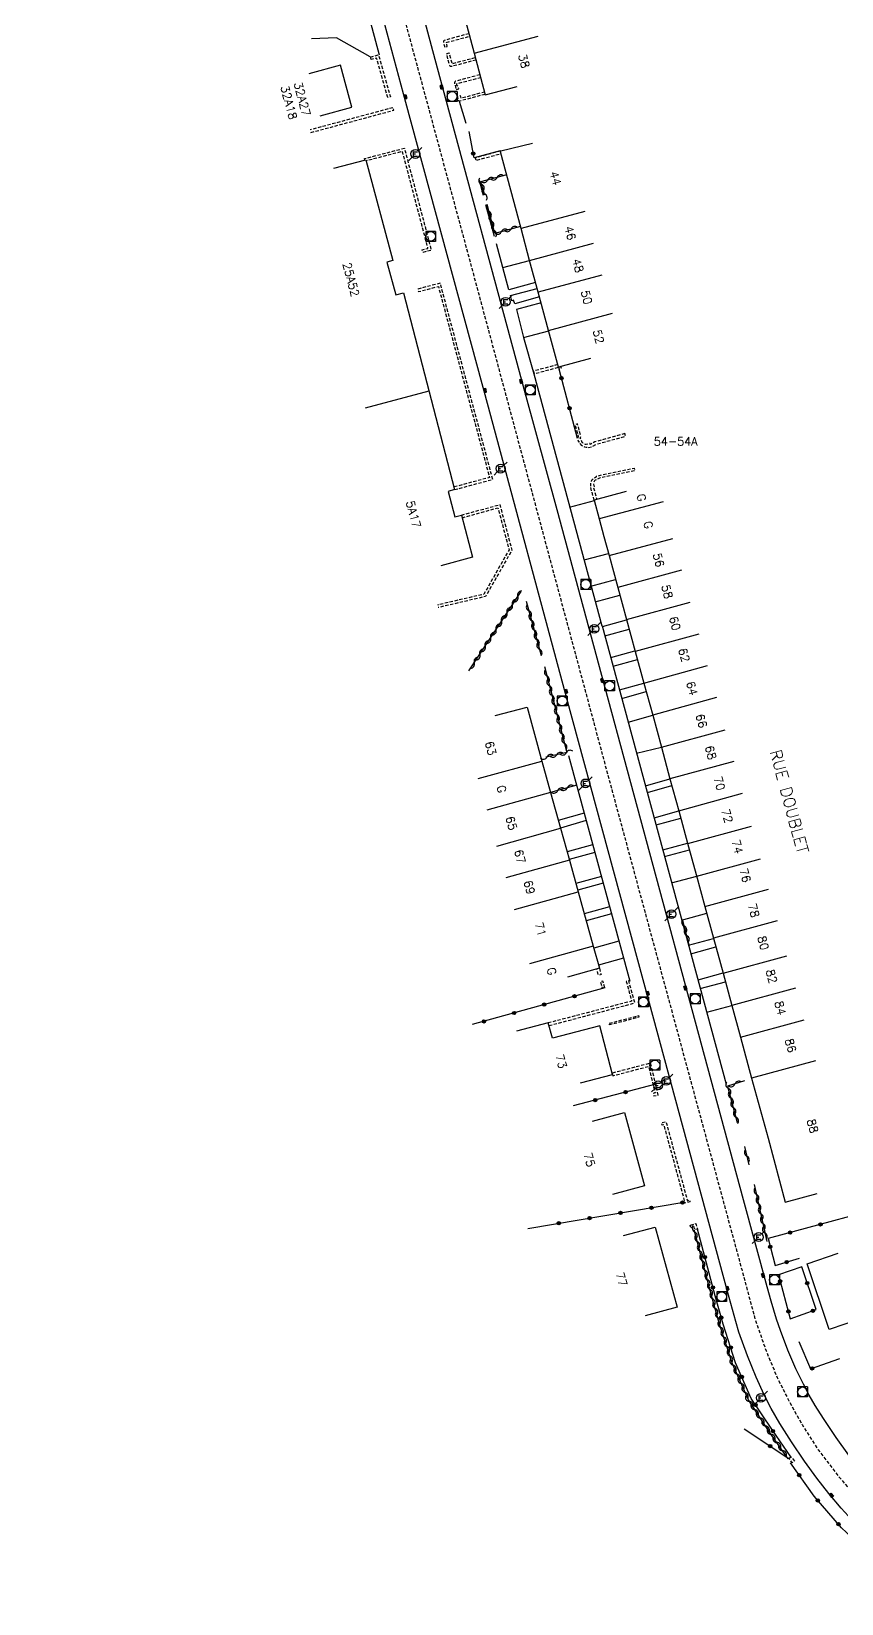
# Model space of a CAD drawing. Header units: millimetres. Extents: x 80000 to 81001, y 143000 to 144000.
# Drawn here: x 80025.2 to 80147.8, y 143037.5 to 143275.5 of the extents above; entities that cross this region are included whole.
import ezdxf
from ezdxf.enums import TextEntityAlignment as Align

# ---------------------------------------------------------------- set-up
doc = ezdxf.new("R2010")
doc.units = ezdxf.units.MM
doc.linetypes.add('DASHED', pattern=[0.75, 0.5, -0.25])
doc.layers.get('0').update_dxf_attribs({"linetype": 'CONTINUOUS'})
for name, color, linetype in [('W0001', 6, 'DASHED'), ('W0008', 7, 'CONTINUOUS'), ('W0100', 7, 'CONTINUOUS'), ('W0112', 1, 'DASHED'), ('W0310', 3, 'CONTINUOUS'), ('W0322', 7, 'CONTINUOUS'), ('W0400', 7, 'CONTINUOUS'), ('W0420', 7, 'CONTINUOUS'), ('W0471', 7, 'CONTINUOUS'), ('W0989', 7, 'CONTINUOUS'), ('W0991', 7, 'CONTINUOUS'), ('W1102', 7, 'CONTINUOUS')]:
    doc.layers.add(name, color=color, linetype=linetype)
doc.styles.get("Standard").update_dxf_attribs({"font": 'romans.shx', "width": 0.85})

# ---------------------------------------------------------------- blocks, each defined once
blk = doc.blocks.new('t322o')
at = {"color": 0, "linetype": 'Continuous'}
for radius in [0.25, 0.15]:
    blk.add_circle((0, 0), radius, dxfattribs=at)
blk = doc.blocks.new('t310o')
at = {"color": 0, "linetype": 'Continuous'}
for centre, start, end in [((-0.5, 0.38), 216.8699, 323.1304), ((0.5, -0.37), 36.8699, 143.1303)]:
    blk.add_arc(centre, 0.625, start, end, dxfattribs=at)
blk = doc.blocks.new('T420')
for p, q in [((0.75, 0.75), (-0.75, 0.75)), ((-0.75, 0.75), (-0.75, -0.75)), ((0.75, 0.75), (0.75, -0.75)), ((0.75, -0.75), (-0.75, -0.75))]:
    blk.add_line(p, q)
blk.add_ellipse((0, 0), major_axis=(-0.53, 0.53), ratio=1, start_param=3.926991, end_param=10.210176)
blk = doc.blocks.new('T400')
for p, q in [((-0.15, 0.3), (0.15, 0.3)), ((-0.15, -0.25), (-0.15, 0.3)), ((-0.15, 0.15), (0.15, 0.15)), ((-0.15, 0), (0.15, 0)), ((0.15, 0.3), (0.15, -0.25)), ((-0.15, -0.15), (0.15, -0.15)), ((-0.15, -0.25), (-0.15, -0.3)), ((-0.15, -0.3), (0.15, -0.3)), ((0.15, -0.3), (0.15, -0.25))]:
    blk.add_line(p, q)
blk = doc.blocks.new('T471')
for p, q in [((-0.333334, 0.333334), (-0.333334, -0.333334)), ((-0.333334, 0.333334), (0.333334, 0.333334)), ((-0.333334, 0), (0, 0)), ((0.500001, 0.500001), (1.000002, 1.000002)), ((-0.500001, -0.500001), (-1.000002, -1.000002)), ((-0.333334, -0.333334), (0.333334, -0.333334))]:
    blk.add_line(p, q)
blk.add_ellipse((0, 0), major_axis=(0.471405, 0.471405), ratio=1, start_param=5.4977871438, end_param=11.780972451)

msp = doc.modelspace()

# ---------------------------------------------------------------- linework, layer by layer
at = {"layer": 'W0001', "flags": 128}
msp.add_lwpolyline([(80025.18, 143369.02), (80051.21, 143345.12), (80056.43, 143339.82), (80060.53, 143335.3), (80063.54, 143330.71), (80066.28, 143325.85), (80069, 143321.08), (80071.68, 143313.87), (80074, 143305.02), (80081.28, 143278.79), (80091.1, 143242.47), (80112.63, 143162.28), (80132.72, 143088.1), (80134.76, 143080.51), (80136.41, 143075.78), (80138.1, 143071.72), (80139.87, 143068.18), (80141.86, 143064.61), (80144.31, 143060.78), (80147.81, 143056.25), (80151.65, 143051.82), (80154.96, 143048.73), (80154.96, 143048.73), (80158.84, 143045.82), (80164.87, 143041.39)], dxfattribs=at)
at = {"layer": 'W0008', "flags": 128}
for points in [[(80148.93, 143059.98), (80147, 143062.66), (80145.08, 143065.52), (80143.83, 143067.51), (80142.93, 143069.08), (80142.06, 143070.71), (80140.92, 143073.05), (80139.72, 143075.86), (80138.57, 143078.84), (80138, 143080.55), (80137.19, 143083.29), (80136.58, 143085.44), (80133, 143098.61), (80124.74, 143129.27), (80111.52, 143178.04), (80104.78, 143203.08), (80099.95, 143220.82), (80086.67, 143269.99), (80079.52, 143296.5)], [(80074.68, 143283.69), (80077.83, 143272.01)], [(80163.09, 143038.99), (80156.57, 143043.72), (80150.53, 143049.05), (80150.02, 143049.55), (80147.8, 143051.93), (80145.91, 143054.16), (80144.09, 143056.49), (80142.23, 143059.07), (80140.26, 143061.99), (80138.51, 143064.78), (80137.19, 143067.06), (80136.12, 143069.09), (80134.89, 143071.77), (80133.59, 143075.01), (80132.31, 143078.6), (80131.81, 143080.2), (80131.05, 143082.93), (80130.56, 143084.75), (80118.75, 143128.43), (80106.26, 143174.54), (80094.37, 143218.64), (80081.88, 143264.79), (80077.25, 143281.89)], [(80076.48, 143271.66), (80071.37, 143274.58), (80067.6, 143274.41)], [(80093.62, 143250.67), (80093.01, 143252.95)], [(80095.28, 143244.49), (80093.99, 143249.26)], [(80101.51, 143237.5), (80097.47, 143236.43), (80096.54, 143239.78), (80095.59, 143243.35)], [(80096.54, 143239.78), (80100.61, 143240.87)], [(80102.09, 143235.33), (80098.36, 143234.31), (80098.18, 143234.85), (80097.9, 143234.76), (80097.72, 143235.53), (80101.75, 143236.6)], [(80102.34, 143234.44), (80098.64, 143233.43), (80099.7, 143229.17), (80101.26, 143223.67), (80111.52, 143185.53), (80111.6, 143185.55), (80130.36, 143116.16)], [(80099.7, 143229.17), (80103.51, 143230.19)], [(80106.67, 143203.51), (80110.41, 143204.51)], [(80108.85, 143195.53), (80112.55, 143196.51)], [(80109.9, 143191.56), (80113.61, 143192.56)], [(80110.54, 143189.18), (80114.25, 143190.2)], [(80111.62, 143185.45), (80115.29, 143186.46)], [(80112, 143184.04), (80115.67, 143185.02)], [(80112.9, 143180.72), (80116.55, 143181.74)], [(80113.27, 143179.42), (80116.92, 143180.44)], [(80114.22, 143175.85), (80117.9, 143176.88)], [(80114.57, 143174.55), (80118.27, 143175.57)], [(80115.55, 143170.93), (80119.25, 143172.02)], [(80106.5, 143165.9), (80115.77, 143131.76)], [(80116.81, 143166.25), (80120.58, 143167.18)], [(80118.16, 143161.29), (80121.86, 143162.37)], [(80118.45, 143160.31), (80122.15, 143161.35)], [(80108.87, 143157.16), (80104.94, 143156.07)], [(80119.45, 143156.49), (80123.21, 143157.55)], [(80119.75, 143155.39), (80123.52, 143156.4)], [(80109.18, 143156.04), (80105.27, 143154.89)], [(80110.14, 143152.4), (80106.28, 143151.31)], [(80120.78, 143151.6), (80124.53, 143152.61)], [(80121.04, 143150.62), (80124.8, 143151.63)], [(80110.48, 143151.21), (80106.61, 143150.14)], [(80111.47, 143147.6), (80107.61, 143146.53)], [(80122.11, 143146.61), (80125.91, 143147.63)], [(80111.75, 143146.58), (80107.89, 143145.51)], [(80112.72, 143143), (80108.88, 143141.94)], [(80123.6, 143140.98), (80127.42, 143142.02)], [(80113.01, 143141.94), (80109.17, 143140.88)], [(80114.13, 143137.82), (80110.31, 143136.75)], [(80124.68, 143137.17), (80128.46, 143138.2)], [(80114.8, 143135.22), (80111.03, 143134.17)], [(80125.02, 143135.89), (80128.81, 143136.93)], [(80126.13, 143131.95), (80129.89, 143132.98)], [(80126.45, 143130.62), (80130.25, 143131.65)], [(80127.42, 143127.07), (80131.22, 143128.08)]]:
    msp.add_lwpolyline(points, dxfattribs=at)
at = {"layer": 'W0100', "flags": 128}
for points in [[(80089.7, 143316.06), (80084.89, 143314.73), (80085.87, 143311.16), (80082.02, 143310.1), (80083.94, 143303.13), (80085.66, 143296.86), (80087.34, 143290.57), (80089, 143284.28), (80090.55, 143278.46), (80092.22, 143272.22), (80093.88, 143265.92), (80098.72, 143267.2)], [(80068.88, 143262.75), (80073.71, 143264.05), (80072, 143270.41), (80067.17, 143269.12)], [(80109.81, 143226), (80104.98, 143224.71), (80103.49, 143230.24), (80101.9, 143236.03), (80100.61, 143240.87), (80099.32, 143245.7), (80096.21, 143257.3), (80096.25, 143257.47), (80101.04, 143258.59)], [(80070.98, 143254.81), (80075.81, 143256.1), (80079.89, 143240.84), (80079.01, 143240.61), (80080.34, 143235.64), (80081.49, 143235.95), (80089.24, 143206.16), (80089.24, 143206.16), (80088.28, 143205.89), (80089.31, 143202.04), (80090.29, 143202.3), (80091.98, 143195.92), (80087.15, 143194.63)], [(80115.22, 143205.85), (80110.4, 143204.55), (80111.16, 143201.72), (80111.87, 143199.07), (80112.63, 143196.19), (80113.94, 143191.34), (80115.27, 143186.51), (80116.58, 143181.65), (80117.91, 143176.85), (80119.25, 143172.02), (80120.58, 143167.18), (80121.86, 143162.37), (80123.22, 143157.54), (80124.53, 143152.61), (80124.53, 143152.61), (80125.84, 143147.89), (80127.14, 143143.06), (80128.45, 143138.25), (80129.91, 143132.93), (80131.22, 143128.08), (80132.54, 143123.26), (80134.22, 143117.05), (80136.71, 143107.97), (80139.32, 143098.3), (80144.15, 143099.61)], [(80095.41, 143171.94), (80100.24, 143173.24), (80102.45, 143165.04), (80103.76, 143160.32), (80105.27, 143154.89), (80106.63, 143150.05), (80107.96, 143145.25), (80110.23, 143137.05), (80111.17, 143133.69), (80106.35, 143132.35)], [(80108.33, 143116.36), (80113.17, 143117.63), (80111.23, 143124.98), (80111.23, 143124.98), (80104.05, 143123.1), (80103.43, 143125.44), (80098.6, 143124.17)], [(80110.14, 143110.54), (80114.96, 143111.85), (80117.99, 143100.74), (80113.17, 143099.43)], [(80114.81, 143093.21), (80119.63, 143094.52), (80122.94, 143082.38), (80118.12, 143081.06)], [(80150.71, 143080.62), (80145.98, 143079.01), (80142.61, 143088.95), (80147.34, 143090.56)]]:
    msp.add_lwpolyline(points, dxfattribs=at)
at = {"layer": 'W0112', "flags": 128}
for points in [[(80091.43, 143275.19), (80087.95, 143274.25), (80087.68, 143274.18), (80087.63, 143274.11), (80087.59, 143274.05), (80087.56, 143273.96), (80087.56, 143273.94), (80087.58, 143273.85), (80087.76, 143273.15), (80088.15, 143273.25), (80087.99, 143273.85), (80091.53, 143274.8)], [(80076.48, 143271.66), (80076.59, 143271.26)], [(80076.49, 143271.64), (80077.73, 143272), (80079.52, 143265.64), (80079.13, 143265.53), (80077.45, 143271.5), (80076.6, 143271.26)], [(80092.49, 143271.2), (80088.86, 143270.24), (80088.73, 143270.21), (80088.64, 143270.22), (80088.59, 143270.25), (80088.53, 143270.32), (80088.52, 143270.36), (80088.48, 143270.5), (80088.03, 143272.16), (80088.41, 143272.27), (80088.85, 143270.65), (80092.39, 143271.59)], [(80093.08, 143268.96), (80089.4, 143267.99), (80089.33, 143267.94), (80089.28, 143267.88), (80089.22, 143267.77), (80089.22, 143267.73), (80089.48, 143266.73), (80089.87, 143266.83), (80089.78, 143267.16), (80089.59, 143267.35), (80089.6, 143267.62), (80093.19, 143268.57)], [(80093.86, 143266), (80089.9, 143264.95), (80089.71, 143265.74), (80090.1, 143265.84), (80090.19, 143265.44), (80093.76, 143266.38)], [(80067.49, 143260.23), (80080.07, 143263.61), (80079.96, 143264), (80067.38, 143260.62)], [(80075.67, 143256.06), (80075.61, 143256.28), (80081.65, 143257.85), (80085.71, 143242.4), (80084.45, 143242.06), (80084.34, 143242.45), (80085.22, 143242.69), (80081.36, 143257.36), (80075.86, 143255.93)], [(80096.18, 143257.41), (80092.36, 143256.39), (80092.47, 143256.01), (80096.29, 143257.03)], [(80089.24, 143206.16), (80095.03, 143207.71), (80087.08, 143237.41), (80083.69, 143236.53), (80083.79, 143236.14), (80086.79, 143236.92), (80094.54, 143207.99), (80089.14, 143206.55)], [(80104.88, 143225.08), (80101.2, 143224.1), (80101.3, 143223.71), (80104.98, 143224.7)], [(80104.98, 143224.73), (80105.07, 143224.38), (80105.45, 143224.49), (80105.36, 143224.83)], [(80110.4, 143204.55), (80109.81, 143206.68), (80109.89, 143206.71), (80109.86, 143207.01), (80109.89, 143207.23), (80109.97, 143207.44), (80110.09, 143207.68), (80110.32, 143207.92), (80110.71, 143208.09), (80110.69, 143208.18), (80111.19, 143208.32), (80116.44, 143209.42), (80116.52, 143209.03), (80111.28, 143207.93), (80111.18, 143207.9), (80111.19, 143207.87), (80110.52, 143207.57), (80110.43, 143207.47), (80110.33, 143207.27), (80110.27, 143207.12), (80110.26, 143207.01), (80110.43, 143206.48), (80110.29, 143206.43), (80110.78, 143204.66)], [(80090.29, 143202.3), (80096.1, 143203.89), (80097.92, 143196.99), (80093.94, 143189.97), (80086.76, 143188.3)], [(80090.39, 143201.91), (80095.81, 143203.4), (80097.5, 143197.04), (80093.68, 143190.32), (80086.66, 143188.69)], [(80111.17, 143133.69), (80111.42, 143132.73), (80111.03, 143132.63), (80110.78, 143133.59)], [(80103.54, 143125.02), (80116.54, 143128.44), (80115.63, 143131.8), (80115.25, 143131.69), (80116.05, 143128.72), (80103.44, 143125.41)], [(80111.99, 143130.73), (80111.7, 143131.74), (80111.32, 143131.64), (80111.6, 143130.62)], [(80111.97, 143130.78), (80111.59, 143130.67)], [(80113.17, 143117.63), (80113.22, 143117.42), (80118.62, 143118.84), (80119.6, 143114.81), (80119.33, 143114.75), (80119.41, 143114.36), (80120.08, 143114.5), (80118.92, 143119.33), (80113.12, 143117.81)], [(80125.03, 143094.42), (80124.93, 143094.81)], [(80124.97, 143094.82), (80125.78, 143095.03), (80126.02, 143094.2), (80125.64, 143094.09), (80125.51, 143094.55), (80125.07, 143094.43)]]:
    msp.add_lwpolyline(points, dxfattribs=at)
for points in [[(80115.04, 143214.64), (80110.49, 143213.39), (80109.87, 143213.03), (80109.8, 143213.01), (80109.76, 143213.15), (80109.18, 143212.97), (80109.06, 143213), (80108.85, 143213.09), (80108.65, 143213.22), (80108.59, 143213.29), (80108.33, 143213.91), (80108.28, 143213.89), (80108.28, 143213.89), (80108.36, 143214.28), (80107.87, 143216.11), (80107.48, 143216.01), (80107.95, 143214.27), (80107.87, 143213.87), (80108.01, 143213.4), (80108.1, 143213.43), (80108.24, 143213.1), (80108.41, 143212.91), (80108.65, 143212.74), (80108.93, 143212.62), (80109.18, 143212.57), (80109.51, 143212.61), (80109.54, 143212.53), (80110.02, 143212.66), (80110.65, 143213.02), (80115.15, 143214.25)], [(80112.66, 143125.36), (80117.08, 143126.52), (80117.14, 143126.28), (80112.72, 143125.11)], [(80123.97, 143098.52), (80124.07, 143098.55), (80120.96, 143110), (80120.67, 143109.92), (80120.57, 143110.3), (80121.25, 143110.49), (80124.5, 143098.5), (80124.82, 143098.6), (80124.88, 143098.35), (80124.07, 143098.13)], [(80139.86, 143059.49), (80140.18, 143059.73), (80140.69, 143059.06), (80140.37, 143058.82)]]:
    msp.add_lwpolyline(points, close=True, dxfattribs=at)
at = {"layer": 'W0310', "flags": 128}
for points in [[(80097.14, 143253.82), (80093.19, 143252.76), (80093.8, 143250.81)], [(80099.24, 143246), (80095.32, 143244.95), (80094.17, 143249.31)], [(80091.42, 143178.7), (80099.32, 143190.75)], [(80100.1, 143189.25), (80102.36, 143181.04)], [(80102.84, 143179.38), (80106.22, 143166.35), (80103.06, 143165.66)], [(80107.76, 143161.42), (80103.76, 143160.3)], [(80124.79, 143137.19), (80123.8, 143140.89)], [(80133.13, 143116.64), (80130.59, 143115.82), (80132.05, 143110.36)], [(80133.16, 143106.7), (80133.81, 143103.92)], [(80134.63, 143100.94), (80136.52, 143092.32)], [(80139.77, 143059.44), (80136.94, 143063.46), (80133.73, 143068.33), (80131.34, 143073.8), (80129.43, 143079.65), (80128.22, 143083.97), (80125.54, 143094.08)]]:
    msp.add_lwpolyline(points, dxfattribs=at)
at = {"layer": 'W0322', "flags": 128}
for points in [[(80090.99, 143261.59), (80089.97, 143264.9)], [(80096.17, 143257.47), (80092.21, 143256.41), (80091.44, 143260.36)], [(80107.87, 143213.88), (80105.07, 143224.38)], [(80111.99, 143130.73), (80091.91, 143125.16)], [(80119.73, 143116.15), (80107.19, 143112.85)], [(80100.32, 143094.31), (80123.98, 143098.26)], [(80158.39, 143098.63), (80136.72, 143092.77), (80137.79, 143088.68), (80141.47, 143089.8)], [(80140.18, 143059.73), (80137.36, 143063.74), (80134.17, 143068.57), (80131.8, 143073.97), (80129.91, 143079.79), (80128.7, 143084.1), (80126.02, 143094.2)], [(80141.37, 143077.16), (80143.13, 143073.04), (80147.56, 143074.62)], [(80133.09, 143063.96), (80139.86, 143059.49)], [(80162, 143037.51), (80153.14, 143044.01), (80147.85, 143048.99), (80143.67, 143053.78), (80140.11, 143058.84)]]:
    msp.add_lwpolyline(points, dxfattribs=at)
msp.add_lwpolyline([(80141.82, 143088.51), (80138.27, 143087.27), (80140.08, 143080.64), (80143.98, 143082.01)], close=True, dxfattribs=at)
at = {"layer": 'W1102', "flags": 128}
for points in [[(80092.22, 143272.22), (80101.89, 143274.79)], [(80108.97, 143248.29), (80099.32, 143245.7)], [(80100.61, 143240.87), (80110.27, 143243.45)], [(80111.56, 143238.64), (80101.9, 143236.03)], [(80103.49, 143230.24), (80113.14, 143232.86)], [(80085.37, 143221.06), (80075.7, 143218.48)], [(80120.81, 143204.32), (80111.16, 143201.72)], [(80112.63, 143196.19), (80122.29, 143198.77)], [(80123.59, 143193.97), (80113.94, 143191.34)], [(80115.27, 143186.51), (80124.92, 143189.14)], [(80126.22, 143184.28), (80116.58, 143181.65)], [(80117.91, 143176.85), (80127.55, 143179.52)], [(80128.89, 143174.67), (80119.25, 143172.02)], [(80120.58, 143167.18), (80130.23, 143169.79)], [(80092.81, 143162.4), (80102.45, 143165.04)], [(80131.51, 143165.01), (80121.86, 143162.37)], [(80103.76, 143160.32), (80094.12, 143157.64)], [(80123.22, 143157.54), (80132.86, 143160.18)], [(80095.64, 143152.2), (80105.27, 143154.89)], [(80124.54, 143152.59), (80134.18, 143155.23)], [(80106.63, 143150.05), (80097, 143147.36)], [(80125.91, 143147.62), (80135.56, 143150.26)], [(80098.32, 143142.58), (80107.96, 143145.25)], [(80127.14, 143143.06), (80136.79, 143145.67)], [(80138.09, 143140.88), (80128.45, 143138.25)], [(80110.23, 143137.05), (80100.59, 143134.38)], [(80129.91, 143132.93), (80139.55, 143135.56)], [(80140.87, 143130.7), (80131.22, 143128.08)], [(80132.54, 143123.26), (80142.18, 143125.89)], [(80143.87, 143119.68), (80134.22, 143117.05)]]:
    msp.add_lwpolyline(points, dxfattribs=at)

# ---------------------------------------------------------------- block references
at = {"layer": 'W0310'}
for p, rotation in [((80095.7, 143253.43), 194.9685698212838), ((80093.32, 143252.37), 287.3303894912041), ((80094.25, 143253.04), 194.9685698212838), ((80093.76, 143250.94), 287.3303894912041), ((80094.44, 143248.29), 104.7688215066851), ((80094.83, 143246.84), 104.7688215066851), ((80095.21, 143245.39), 104.7688215066851), ((80096.34, 143245.22), 195.0233454945113), ((80097.79, 143245.61), 195.0233454945113), ((80098, 143188.73), 56.74187230895478), ((80098.83, 143189.98), 56.74187230895478), ((80097.18, 143187.48), 56.74187230895478), ((80100.5, 143187.8), 285.3902138292927), ((80100.89, 143186.36), 285.3902138292927), ((80095.53, 143184.97), 56.74187230895478), ((80096.36, 143186.22), 56.74187230895478), ((80101.29, 143184.91), 285.3902138292927), ((80093.89, 143182.46), 56.74187230895478), ((80094.71, 143183.71), 56.74187230895478), ((80101.69, 143183.46), 285.3902138292927), ((80102.09, 143182.02), 285.3902138292927), ((80092.24, 143179.95), 56.74187230895478), ((80093.07, 143181.2), 56.74187230895478), ((80103.22, 143177.93), 284.547699305318), ((80103.59, 143176.47), 284.547699305318), ((80103.97, 143175.02), 284.547699305318), ((80104.35, 143173.57), 284.547699305318), ((80104.73, 143172.12), 284.547699305318), ((80105.1, 143170.67), 284.547699305318), ((80105.48, 143169.21), 284.547699305318), ((80105.86, 143167.76), 284.547699305318), ((80103.25, 143165.7), 192.3324691698605), ((80104.72, 143166.02), 192.3324691698605), ((80106.18, 143166.34), 192.3324691698605), ((80104.87, 143160.61), 195.5910177367532), ((80106.32, 143161.02), 195.5910177367532), ((80124.02, 143140.09), 105.0253554563286), ((80124.41, 143138.64), 105.0253554563286), ((80130.68, 143115.5), 284.9658361001855), ((80131.7, 143116.18), 197.9704989473128), ((80131.07, 143114.05), 284.9658361001855), ((80131.45, 143112.6), 284.9658361001855), ((80131.84, 143111.15), 284.9658361001855), ((80133.5, 143105.24), 283.1153086755811), ((80134.95, 143099.47), 282.3176188836079), ((80135.27, 143098.01), 282.3176188836079), ((80135.59, 143096.54), 282.3176188836079), ((80125.62, 143093.77), 104.8466198857288), ((80135.91, 143095.08), 282.3176188836079), ((80136.23, 143093.61), 282.3176188836079), ((80126.01, 143092.32), 104.8466198857288), ((80126.39, 143090.87), 104.8466198857288), ((80126.77, 143089.42), 104.8466198857288), ((80127.16, 143087.97), 104.8466198857288), ((80127.54, 143086.52), 104.8466198857288), ((80127.93, 143085.07), 104.8466198857288), ((80128.32, 143083.63), 105.701641549146), ((80128.72, 143082.18), 105.701641549146), ((80129.13, 143080.74), 105.701641549146), ((80129.55, 143079.3), 107.9976317735887), ((80130.01, 143077.87), 107.9976317735887), ((80130.48, 143076.44), 107.9976317735887), ((80130.94, 143075.02), 107.9976317735887), ((80131.42, 143073.6), 113.6370182965553), ((80132.02, 143072.22), 113.6370182965553), ((80132.62, 143070.85), 113.6370182965553), ((80133.23, 143069.48), 113.6370182965553), ((80133.86, 143068.12), 123.424533359569), ((80134.69, 143066.87), 123.424533359569), ((80135.52, 143065.62), 123.424533359569), ((80136.34, 143064.37), 123.424533359569), ((80137.18, 143063.12), 125.1710128579974), ((80138.04, 143061.9), 125.1710128579974), ((80138.91, 143060.67), 125.1710128579974)]:
    msp.add_blockref('t310o', p, dxfattribs=dict(at, rotation=rotation))
at = {"layer": 'W0322'}
for p, rotation in [((80092.08, 143257.04), 100.9524986303214), ((80105.42, 143223.05), 104.9448972063995), ((80106.65, 143218.47), 104.9448972063995), ((80102.83, 143128.19), 195.4895315137604), ((80107.41, 143129.46), 195.4895315137604), ((80093.68, 143125.65), 195.4895315137604), ((80098.25, 143126.92), 195.4895315137604), ((80110.55, 143113.73), 194.7362983536343), ((80115.14, 143114.94), 194.7362983536343), ((80114.38, 143096.66), 9.475016215591737), ((80119.06, 143097.44), 9.475016215591737), ((80123.75, 143098.22), 9.475016215591737), ((80105.01, 143095.09), 9.475016215591737), ((80109.69, 143095.87), 9.475016215591737), ((80144.64, 143094.91), 195.1136820820752), ((80140.05, 143093.67), 195.1136820820752), ((80127.15, 143089.97), 104.8466198851786), ((80137.05, 143091.52), 284.6531310382747), ((80139.53, 143089.21), 16.93245682295105), ((80128.36, 143085.37), 104.8466198851786), ((80138.53, 143086.31), 285.3315380720654), ((80142.64, 143086.03), 108.4136502787871), ((80129.63, 143080.8), 105.7016415499446), ((80139.79, 143081.73), 285.3315380720654), ((80143.5, 143081.84), 19.36383257344673), ((80131.06, 143076.27), 107.9976317731038), ((80143.38, 143073.12), 19.65758341813647), ((80132.74, 143071.83), 113.6370182974522), ((80134.82, 143067.58), 123.4245333546703), ((80137.44, 143063.61), 125.1710128636441), ((80137.05, 143061.34), 326.5967398841425), ((80141.43, 143056.96), 125.1032646507968), ((80144.23, 143053.13), 131.1314458246558), ((80147.36, 143049.55), 131.1314458246558)]:
    msp.add_blockref('t322o', p, dxfattribs=dict(at, rotation=rotation))
at = {"layer": 'W0400'}
for p, rotation in [((80081.8, 143265.65), 15.13309564924902), ((80087.3, 143267.09), 195.1128557949073), ((80093.84, 143221.17), 15.14410086139149), ((80099.33, 143222.56), 15.1128557937491), ((80106.13, 143175.64), 14.22417876443795), ((80111.59, 143177.24), 194.3249590046193), ((80118.5, 143129.92), 14.88941162369754), ((80124.19, 143130.71), 15.15651239634999), ((80135.95, 143087.19), 15.22689799729107), ((80130.57, 143085.25), 15.12150788793108), ((80146.31, 143053.9), 219.373514931587)]:
    msp.add_blockref('T400', p, dxfattribs=dict(at, rotation=rotation))
at = {"layer": 'W0420'}
for p in [(80088.87, 143265.67), (80085.62, 143244.5), (80100.69, 143221.24), (80109.11, 143191.8), (80112.72, 143176.44), (80105.54, 143174.16), (80117.84, 143128.58), (80125.67, 143129.07), (80119.56, 143119.02), (80137.68, 143086.52), (80129.68, 143083.97), (80141.94, 143069.55)]:
    msp.add_blockref('T420', p, dxfattribs=at)
at = {"layer": 'W0471'}
for p in [(80083.31, 143256.98), (80096.98, 143234.6), (80096.22, 143209.34), (80110.4, 143185.08), (80109.06, 143161.68), (80122.07, 143141.88), (80120.07, 143115.96), (80121.29, 143116.64), (80135.29, 143093), (80135.64, 143068.65)]:
    msp.add_blockref('T471', p, dxfattribs=at)

# ---------------------------------------------------------------- texts
at = {"layer": 'W0989'}
msp.add_text('RUE DOUBLET', height=1.75, rotation=285.159, dxfattribs=at).set_placement((80139.93, 143158.93), align=Align.MIDDLE)
at = {"layer": 'W0991'}
for s, rotation, p in [('38', 284.9686, (80099.76, 143271.04)), ('32A18', 284.8435, (80064.17, 143264.76)), ('32A27', 284.8435, (80066.19, 143265.29)), ('44', 284.9686, (80104.53, 143253.31)), ('46', 284.9686, (80106.76, 143245)), ('25A52', 284.8435, (80073.58, 143237.96)), ('48', 284.9686, (80107.93, 143240.08)), ('50', 284.9686, (80109.23, 143235.28)), ('52', 284.9686, (80111.04, 143229.32)), ('5A17', 284.8435, (80083.02, 143202.42)), ('G', 285.0115, (80117.54, 143204.95)), ('G', 285.0115, (80118.58, 143200.81)), ('56', 285.0115, (80120.14, 143195.5)), ('58', 285.0115, (80121.43, 143190.71)), ('60', 285.0115, (80122.6, 143185.91)), ('62', 285.5462, (80124, 143181.11)), ('64', 285.5462, (80125.19, 143176.07)), ('66', 285.5462, (80126.62, 143171.15)), ('63', 285.4523, (80094.73, 143167)), ('68', 285.5462, (80128.04, 143166.35)), ('G', 285.4523, (80096.36, 143160.82)), ('70', 285.5462, (80129.34, 143161.69)), ('65', 285.2018, (80097.86, 143155.65)), ('72', 285.5462, (80130.51, 143156.76)), ('74', 285.5462, (80132.06, 143152.1)), ('67', 285.2018, (80099.15, 143150.6)), ('69', 285.2018, (80100.58, 143145.94)), ('76', 285.2018, (80133.25, 143147.75)), ('78', 285.2018, (80134.54, 143142.44)), ('71', 285.2018, (80102.26, 143139.59)), ('80', 285.2018, (80135.97, 143137.52)), ('G', 285.2018, (80103.95, 143133.24)), ('82', 285.2018, (80137.26, 143132.46)), ('84', 285.2018, (80138.56, 143127.67)), ('73', 285.2388, (80105.39, 143119.6)), ('86', 285.2018, (80140.13, 143122)), ('88', 285.2388, (80143.46, 143109.8)), ('75', 285.2388, (80109.67, 143104.7)), ('77', 285.2388, (80114.53, 143086.61))]:
    msp.add_text(s, height=1.25, rotation=rotation, dxfattribs=at).set_placement(p, align=Align.MIDDLE)
msp.add_text('54-54A', height=1.25, dxfattribs=at).set_placement((80122.73, 143213.46), align=Align.MIDDLE)

doc.saveas('drawing.dxf')
